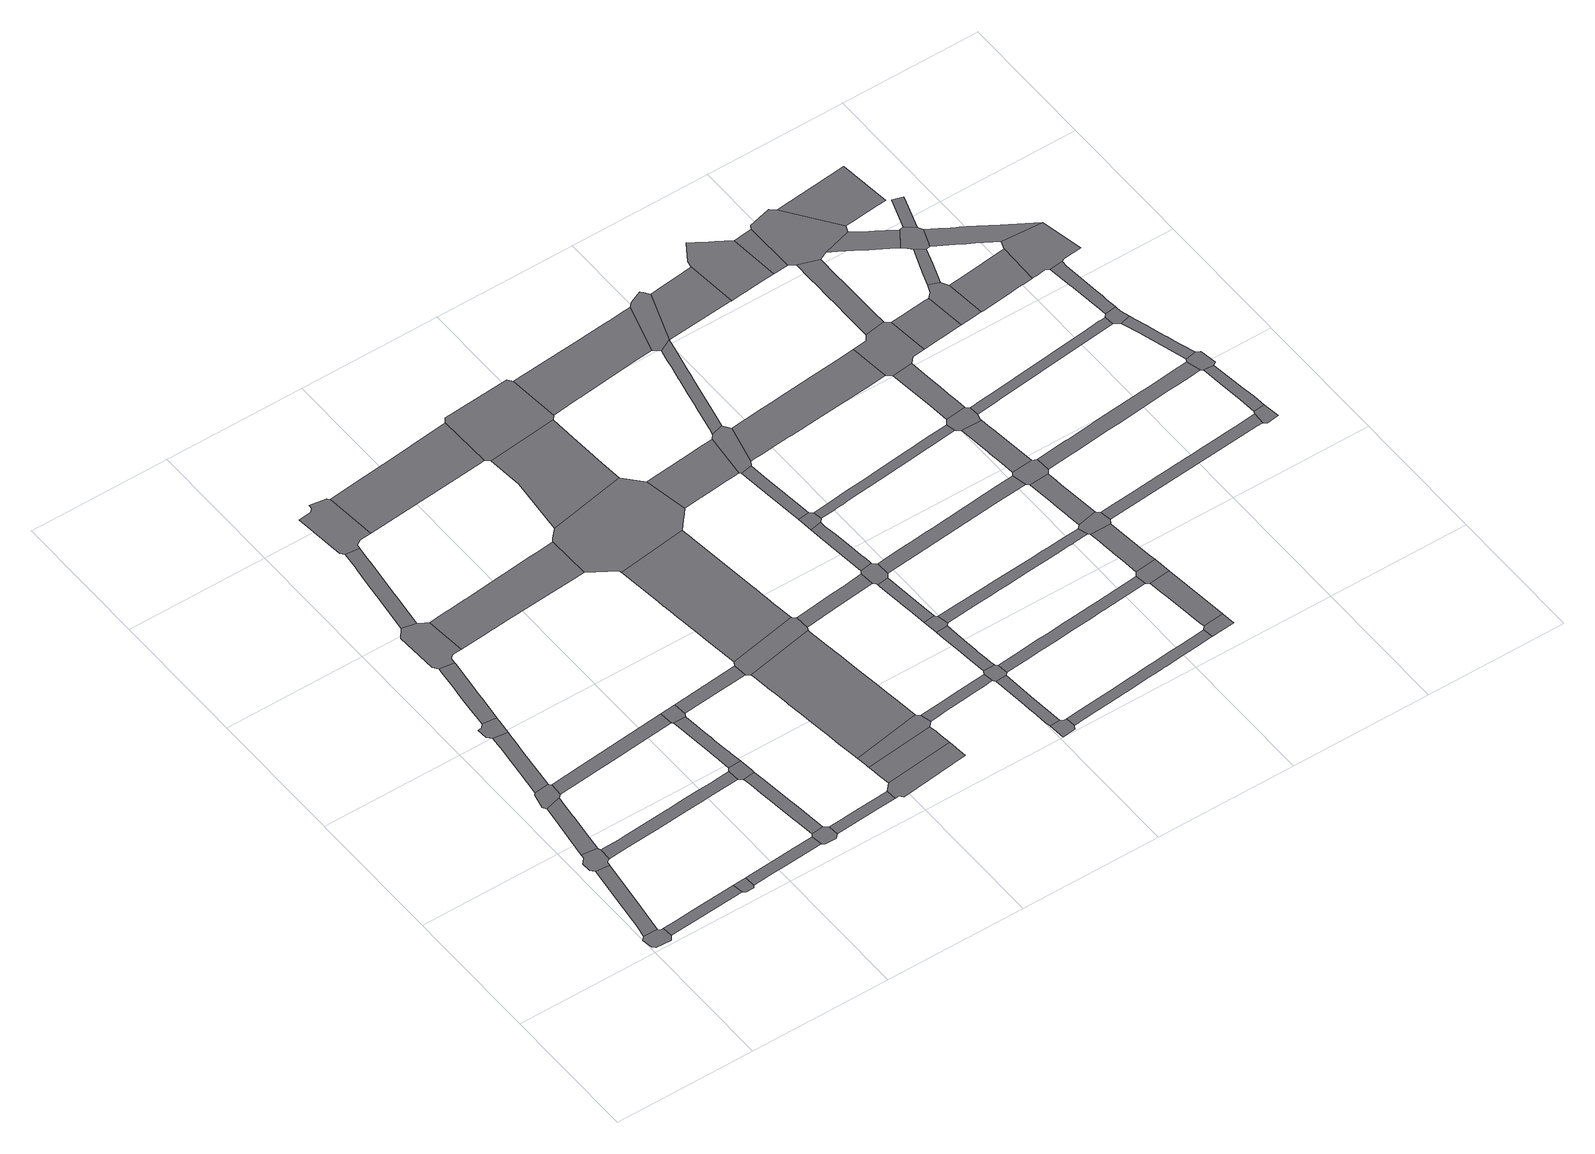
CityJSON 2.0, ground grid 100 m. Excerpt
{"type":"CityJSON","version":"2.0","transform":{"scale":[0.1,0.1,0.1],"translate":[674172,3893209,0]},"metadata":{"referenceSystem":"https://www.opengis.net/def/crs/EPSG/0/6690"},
"CityObjects":{
"road1":{"type":"Road","attributes":{"function":"9","usage":"9","RoadStructureAttribute.widthType":"9","RoadStructureAttribute.width":-9999,"RoadStructureAttribute.sectionType":"9"},"geometry":[{"type":"MultiSurface","lod":"1","boundaries":[[[0,1,2,3,4,5,6,7,8]]]}]},
"road2":{"type":"Road","attributes":{"function":"9","usage":"9","RoadStructureAttribute.widthType":"2","RoadStructureAttribute.width":10.24,"RoadStructureAttribute.sectionType":"1"},"geometry":[{"type":"MultiSurface","lod":"1","boundaries":[[[6,9,10,11,12,13,14,7]]]}]},
"road3":{"type":"Road","attributes":{"function":"9","usage":"9","RoadStructureAttribute.widthType":"9","RoadStructureAttribute.width":-9999,"RoadStructureAttribute.sectionType":"9"},"geometry":[{"type":"MultiSurface","lod":"1","boundaries":[[[15,16,17,18,19,20,11,10,21,22,23]]]}]},
"road4":{"type":"Road","attributes":{"function":"9","usage":"9","RoadStructureAttribute.widthType":"2","RoadStructureAttribute.width":7.14,"RoadStructureAttribute.sectionType":"1"},"geometry":[{"type":"MultiSurface","lod":"1","boundaries":[[[3,24,25,26,27,4]]]}]},
"road5":{"type":"Road","attributes":{"function":"9","usage":"9","RoadStructureAttribute.widthType":"2","RoadStructureAttribute.width":10.24,"RoadStructureAttribute.sectionType":"1"},"geometry":[{"type":"MultiSurface","lod":"1","boundaries":[[[28,29,30,16,15,31,32,33,34,35,36,37]]]}]},
"road6":{"type":"Road","attributes":{"function":"9","usage":"9","RoadStructureAttribute.widthType":"9","RoadStructureAttribute.width":-9999,"RoadStructureAttribute.sectionType":"9"},"geometry":[{"type":"MultiSurface","lod":"1","boundaries":[[[28,37,38,39,40,41,42,43]]]}]},
"road7":{"type":"Road","attributes":{"function":"9","usage":"9","RoadStructureAttribute.widthType":"2","RoadStructureAttribute.width":10.24,"RoadStructureAttribute.sectionType":"1"},"geometry":[{"type":"MultiSurface","lod":"1","boundaries":[[[44,45,46,47,41,40,48,49,50,51,52,53,54]]]}]},
"road8":{"type":"Road","attributes":{"function":"9","usage":"9","RoadStructureAttribute.widthType":"9","RoadStructureAttribute.width":-9999,"RoadStructureAttribute.sectionType":"9"},"geometry":[{"type":"MultiSurface","lod":"1","boundaries":[[[55,25,24,56,57,58]]]}]},
"road9":{"type":"Road","attributes":{"function":"9","usage":"9","RoadStructureAttribute.widthType":"9","RoadStructureAttribute.width":-9999,"RoadStructureAttribute.sectionType":"9"},"geometry":[{"type":"MultiSurface","lod":"1","boundaries":[[[59,60,61,54,53,62,63,64,65]]]}]},
"road10":{"type":"Road","attributes":{"function":"9","usage":"9","RoadStructureAttribute.widthType":"2","RoadStructureAttribute.width":7.75,"RoadStructureAttribute.sectionType":"1"},"geometry":[{"type":"MultiSurface","lod":"1","boundaries":[[[22,66,67,68,69,70,71,72,73,74,75,76,77,78,79,80,81,82,83,84,85,86,23]]]}]},
"road11":{"type":"Road","attributes":{"function":"9","usage":"9","RoadStructureAttribute.widthType":"2","RoadStructureAttribute.width":10.24,"RoadStructureAttribute.sectionType":"1"},"geometry":[{"type":"MultiSurface","lod":"1","boundaries":[[[87,88,89,90,91,92,93,65,64,94,95,96,97,98]]]}]},
"road12":{"type":"Road","attributes":{"function":"9","usage":"9","RoadStructureAttribute.widthType":"2","RoadStructureAttribute.width":7.14,"RoadStructureAttribute.sectionType":"1"},"geometry":[{"type":"MultiSurface","lod":"1","boundaries":[[[99,100,101,102,103,104,105,106,55,58]]]}]},
"road13":{"type":"Road","attributes":{"function":"9","usage":"9","RoadStructureAttribute.widthType":"2","RoadStructureAttribute.width":9.12,"RoadStructureAttribute.sectionType":"1"},"geometry":[{"type":"MultiSurface","lod":"1","boundaries":[[[38,107,108,109,110,111,112,113,114,115,116,117,118,119,39]]]}]},
"road14":{"type":"Road","attributes":{"function":"9","usage":"9","RoadStructureAttribute.widthType":"9","RoadStructureAttribute.width":-9999,"RoadStructureAttribute.sectionType":"9"},"geometry":[{"type":"MultiSurface","lod":"1","boundaries":[[[120,121,122,123,124,125,126,127,128,129,130,87,98]]]}]},
"road15":{"type":"Road","attributes":{"function":"9","usage":"9","RoadStructureAttribute.widthType":"2","RoadStructureAttribute.width":10.26,"RoadStructureAttribute.sectionType":"1"},"geometry":[{"type":"MultiSurface","lod":"1","boundaries":[[[131,132,133,134,135,136,137,128,127,138,139,140,141,142,143]]]}]},
"road16":{"type":"Road","attributes":{"function":"9","usage":"9","RoadStructureAttribute.widthType":"9","RoadStructureAttribute.width":-9999,"RoadStructureAttribute.sectionType":"9"},"geometry":[{"type":"MultiSurface","lod":"1","boundaries":[[[144,145,146,147,148,149,103,102]]]}]},
"road17":{"type":"Road","attributes":{"function":"9","usage":"9","RoadStructureAttribute.widthType":"2","RoadStructureAttribute.width":8.25,"RoadStructureAttribute.sectionType":"1"},"geometry":[{"type":"MultiSurface","lod":"1","boundaries":[[[150,151,152,153,154,155,156,157,158,159,160,161,162,163,164,165,166,149,148]]]}]},
"road18":{"type":"Road","attributes":{"function":"9","usage":"9","RoadStructureAttribute.widthType":"9","RoadStructureAttribute.width":-9999,"RoadStructureAttribute.sectionType":"9"},"geometry":[{"type":"MultiSurface","lod":"1","boundaries":[[[167,154,153,168,169,170,74,73]]]}]},
"road19":{"type":"Road","attributes":{"function":"9","usage":"9","RoadStructureAttribute.widthType":"2","RoadStructureAttribute.width":8.25,"RoadStructureAttribute.sectionType":"1"},"geometry":[{"type":"MultiSurface","lod":"1","boundaries":[[[171,172,173,170,169,174,175,176,177,178,179,180,181,182,183]]]}]},
"road20":{"type":"Road","attributes":{"function":"9","usage":"9","RoadStructureAttribute.widthType":"9","RoadStructureAttribute.width":-9999,"RoadStructureAttribute.sectionType":"9"},"geometry":[{"type":"MultiSurface","lod":"1","boundaries":[[[184,185,186,187,188,131,143,189,190,191,192,193]]]}]},
"road21":{"type":"Road","attributes":{"function":"9","usage":"9","RoadStructureAttribute.widthType":"9","RoadStructureAttribute.width":-9999,"RoadStructureAttribute.sectionType":"9"},"geometry":[{"type":"MultiSurface","lod":"1","boundaries":[[[182,194,195,118,117,183]]]}]},
"road22":{"type":"Road","attributes":{"function":"9","usage":"9","RoadStructureAttribute.widthType":"2","RoadStructureAttribute.width":6.33,"RoadStructureAttribute.sectionType":"1"},"geometry":[{"type":"MultiSurface","lod":"1","boundaries":[[[146,196,197,198,199,200,201,147]]]}]},
"road23":{"type":"Road","attributes":{"function":"3","usage":"2","RoadStructureAttribute.widthType":"1","RoadStructureAttribute.width":30.3,"RoadStructureAttribute.sectionType":"1"},"geometry":[{"type":"MultiSurface","lod":"1","boundaries":[[[123,202,203,204,205,206,207,208,209,210,211,212,213,214,215,216,217,218,219,220,221,222,223,224,225,226,227,228,124]]]}]},
"road24":{"type":"Road","attributes":{"function":"9","usage":"9","RoadStructureAttribute.widthType":"2","RoadStructureAttribute.width":9.12,"RoadStructureAttribute.sectionType":"1"},"geometry":[{"type":"MultiSurface","lod":"1","boundaries":[[[195,194,229,230,231,232,233,234]]]}]},
"road25":{"type":"Road","attributes":{"function":"9","usage":"9","RoadStructureAttribute.widthType":"9","RoadStructureAttribute.width":-9999,"RoadStructureAttribute.sectionType":"9"},"geometry":[{"type":"MultiSurface","lod":"1","boundaries":[[[235,236,198,197,237,238,239,240]]]}]},
"road26":{"type":"Road","attributes":{"function":"9","usage":"9","RoadStructureAttribute.widthType":"1","RoadStructureAttribute.width":35.79,"RoadStructureAttribute.sectionType":"1"},"geometry":[{"type":"MultiSurface","lod":"1","boundaries":[[[241,242,243,192,191,244,245,246]]]}]},
"road27":{"type":"Road","attributes":{"function":"1","usage":"1","RoadStructureAttribute.widthType":"1","RoadStructureAttribute.width":35.46,"RoadStructureAttribute.sectionType":"7"},"geometry":[{"type":"MultiSurface","lod":"1","boundaries":[[[247,248,249,250,251,235,240]]]}]},
"road28":{"type":"Road","attributes":{"function":"9","usage":"9","RoadStructureAttribute.widthType":"9","RoadStructureAttribute.width":-9999,"RoadStructureAttribute.sectionType":"9"},"geometry":[{"type":"MultiSurface","lod":"1","boundaries":[[[252,253,250,249,254,255,256,257,258]]]}]},
"road29":{"type":"Road","attributes":{"function":"1","usage":"1","RoadStructureAttribute.widthType":"1","RoadStructureAttribute.width":35.46,"RoadStructureAttribute.sectionType":"7"},"geometry":[{"type":"MultiSurface","lod":"1","boundaries":[[[259,260,261,262,263,264,265,266,267,268,269,270,271,272,273,274,275,276,277,278,279,280,281,282,258,257]]]}]},
"road30":{"type":"Road","attributes":{"function":"9","usage":"9","RoadStructureAttribute.widthType":"9","RoadStructureAttribute.width":-9999,"RoadStructureAttribute.sectionType":"9"},"geometry":[{"type":"MultiSurface","lod":"1","boundaries":[[[283,284,234,233,268,267,285,286]]]}]},
"road31":{"type":"Road","attributes":{"function":"1","usage":"1","RoadStructureAttribute.widthType":"1","RoadStructureAttribute.width":35.46,"RoadStructureAttribute.sectionType":"7"},"geometry":[{"type":"MultiSurface","lod":"1","boundaries":[[[287,288,289,290,291,292,293,294,295,296,284,283,297,298,299,300,301,302,303,304,305,306,307,308]]]}]},
"road32":{"type":"Road","attributes":{"function":"9","usage":"9","RoadStructureAttribute.widthType":"9","RoadStructureAttribute.width":-9999,"RoadStructureAttribute.sectionType":"9"},"geometry":[{"type":"MultiSurface","lod":"1","boundaries":[[[309,310,311,312,313,314,315,211,210,316,287,308]]]}]},
"road33":{"type":"Road","attributes":{"function":"9","usage":"9","RoadStructureAttribute.widthType":"2","RoadStructureAttribute.width":6.24,"RoadStructureAttribute.sectionType":"1"},"geometry":[{"type":"MultiSurface","lod":"1","boundaries":[[[317,318,319,320,321,256,255,322,323,324,325,326,327,328]]]}]},
"road34":{"type":"Road","attributes":{"function":"9","usage":"1","RoadStructureAttribute.widthType":"1","RoadStructureAttribute.width":35.46,"RoadStructureAttribute.sectionType":"1"},"geometry":[{"type":"MultiSurface","lod":"1","boundaries":[[[329,330,314,313,331,332,333,334,335]]]}]},
"road35":{"type":"Road","attributes":{"function":"9","usage":"9","RoadStructureAttribute.widthType":"9","RoadStructureAttribute.width":-9999,"RoadStructureAttribute.sectionType":"9"},"geometry":[{"type":"MultiSurface","lod":"1","boundaries":[[[245,329,335,336,337,338,339,246]]]}]},
"road36":{"type":"Road","attributes":{"function":"9","usage":"9","RoadStructureAttribute.widthType":"2","RoadStructureAttribute.width":9.89,"RoadStructureAttribute.sectionType":"1"},"geometry":[{"type":"MultiSurface","lod":"1","boundaries":[[[340,341,342,343,344,345,346,347,348,286,285,349,350,351]]]}]},
"road37":{"type":"Road","attributes":{"function":"9","usage":"9","RoadStructureAttribute.widthType":"9","RoadStructureAttribute.width":-9999,"RoadStructureAttribute.sectionType":"9"},"geometry":[{"type":"MultiSurface","lod":"1","boundaries":[[[352,353,354,355,356,357,358,359,360]]]}]},
"road38":{"type":"Road","attributes":{"function":"9","usage":"9","RoadStructureAttribute.widthType":"2","RoadStructureAttribute.width":8.72,"RoadStructureAttribute.sectionType":"1"},"geometry":[{"type":"MultiSurface","lod":"1","boundaries":[[[359,361,362,363,364,365,366,367,368,369,370,371,360]]]}]},
"road39":{"type":"Road","attributes":{"function":"9","usage":"9","RoadStructureAttribute.widthType":"9","RoadStructureAttribute.width":-9999,"RoadStructureAttribute.sectionType":"9"},"geometry":[{"type":"MultiSurface","lod":"1","boundaries":[[[365,364,372,373,374,375,317,328]]]}]},
"road40":{"type":"Road","attributes":{"function":"9","usage":"9","RoadStructureAttribute.widthType":"2","RoadStructureAttribute.width":8.72,"RoadStructureAttribute.sectionType":"1"},"geometry":[{"type":"MultiSurface","lod":"1","boundaries":[[[376,377,378,379,380,381,382,383,384,385,386,387,388,375,374]]]}]},
"road41":{"type":"Road","attributes":{"function":"9","usage":"9","RoadStructureAttribute.widthType":"9","RoadStructureAttribute.width":-9999,"RoadStructureAttribute.sectionType":"9"},"geometry":[{"type":"MultiSurface","lod":"1","boundaries":[[[389,390,391,384,383,392]]]}]},
"road42":{"type":"Road","attributes":{"function":"9","usage":"9","RoadStructureAttribute.widthType":"2","RoadStructureAttribute.width":8.72,"RoadStructureAttribute.sectionType":"1"},"geometry":[{"type":"MultiSurface","lod":"1","boundaries":[[[393,394,395,396,397,398,399,391,390,400,401,402]]]}]},
"road43":{"type":"Road","attributes":{"function":"3","usage":"1","RoadStructureAttribute.widthType":"1","RoadStructureAttribute.width":27.47,"RoadStructureAttribute.sectionType":"1"},"geometry":[{"type":"MultiSurface","lod":"1","boundaries":[[[403,404,405,312,311,406,407,408,409,410,411,412,413]]]}]},
"road44":{"type":"Road","attributes":{"function":"9","usage":"9","RoadStructureAttribute.widthType":"9","RoadStructureAttribute.width":-9999,"RoadStructureAttribute.sectionType":"9"},"geometry":[{"type":"MultiSurface","lod":"1","boundaries":[[[414,402,401,415,416,417,418,419,340,351]]]}]},
"road45":{"type":"Road","attributes":{"function":"9","usage":"9","RoadStructureAttribute.widthType":"2","RoadStructureAttribute.width":8.72,"RoadStructureAttribute.sectionType":"1"},"geometry":[{"type":"MultiSurface","lod":"1","boundaries":[[[420,421,418,417,422,423,424,425,426,427,428,429,430,431]]]}]},
"road46":{"type":"Road","attributes":{"function":"9","usage":"9","RoadStructureAttribute.widthType":"9","RoadStructureAttribute.width":-9999,"RoadStructureAttribute.sectionType":"9"},"geometry":[{"type":"MultiSurface","lod":"1","boundaries":[[[432,433,434,431,430,435]]]}]},
"road47":{"type":"Road","attributes":{"function":"9","usage":"9","RoadStructureAttribute.widthType":"2","RoadStructureAttribute.width":8.72,"RoadStructureAttribute.sectionType":"1"},"geometry":[{"type":"MultiSurface","lod":"1","boundaries":[[[436,437,434,433,438,439,440,441,442,443,444,445]]]}]},
"road48":{"type":"Road","attributes":{"function":"9","usage":"9","RoadStructureAttribute.widthType":"2","RoadStructureAttribute.width":6.98,"RoadStructureAttribute.sectionType":"1"},"geometry":[{"type":"MultiSurface","lod":"1","boundaries":[[[446,447,448,449,450,451,452,453,454,455,456,457,458,459,460,357,356,461,462,463,464,465,466,467,468,469,470,471,472,473,474,475,476,477,478]]]}]},
"road49":{"type":"Road","attributes":{"function":"9","usage":"9","RoadStructureAttribute.widthType":"9","RoadStructureAttribute.width":-9999,"RoadStructureAttribute.sectionType":"9"},"geometry":[{"type":"MultiSurface","lod":"1","boundaries":[[[445,444,479,480,481,482,403,413]]]}]},
"road50":{"type":"Road","attributes":{"function":"9","usage":"9","RoadStructureAttribute.widthType":"1","RoadStructureAttribute.width":34.52,"RoadStructureAttribute.sectionType":"1"},"geometry":[{"type":"MultiSurface","lod":"1","boundaries":[[[483,484,485,486,487,488,337,336,489,490,491,492,493,494,495,496,497,498,499]]]}]},
"road51":{"type":"Road","attributes":{"function":"9","usage":"9","RoadStructureAttribute.widthType":"2","RoadStructureAttribute.width":7.49,"RoadStructureAttribute.sectionType":"1"},"geometry":[{"type":"MultiSurface","lod":"1","boundaries":[[[500,501,502,503,504,505,506,507,508,509,373,372,510,511,512,513,514,515,516,517,518,519,520,521,522,523,524,525]]]}]},
"road52":{"type":"Road","attributes":{"function":"9","usage":"9","RoadStructureAttribute.widthType":"2","RoadStructureAttribute.width":7.13,"RoadStructureAttribute.sectionType":"1"},"geometry":[{"type":"MultiSurface","lod":"1","boundaries":[[[526,527,528,529,530,531,532,533,534,535,536,537,538,539,540,541,542,543,544,545,546,547,548,549,550,551,552,553,389,392]]]}]},
"road53":{"type":"Road","attributes":{"function":"9","usage":"9","RoadStructureAttribute.widthType":"2","RoadStructureAttribute.width":7.1,"RoadStructureAttribute.sectionType":"1"},"geometry":[{"type":"MultiSurface","lod":"1","boundaries":[[[481,554,555,556,557,558,559,560,561,562,563,564,565,566,567,568,569,570,571,572,573,574,575,482]]]}]},
"road54":{"type":"Road","attributes":{"function":"9","usage":"9","RoadStructureAttribute.widthType":"2","RoadStructureAttribute.width":9.47,"RoadStructureAttribute.sectionType":"1"},"geometry":[{"type":"MultiSurface","lod":"1","boundaries":[[[415,576,577,578,579,580,581,582,583,584,585,586,587,416]]]}]},
"road55":{"type":"Road","attributes":{"function":"9","usage":"9","RoadStructureAttribute.widthType":"2","RoadStructureAttribute.width":6.38,"RoadStructureAttribute.sectionType":"1"},"geometry":[{"type":"MultiSurface","lod":"1","boundaries":[[[588,589,590,591,592,593,594,595,596,597,598,599,600,601,602,603,604,605,606,607,432,435]]]}]},
"road56":{"type":"Road","attributes":{"function":"9","usage":"9","RoadStructureAttribute.widthType":"9","RoadStructureAttribute.width":-9999,"RoadStructureAttribute.sectionType":"9"},"geometry":[{"type":"MultiSurface","lod":"1","boundaries":[[[498,562,561,608,609,610,611,499]]]}]},
"road57":{"type":"Road","attributes":{"function":"3","usage":"1","RoadStructureAttribute.widthType":"1","RoadStructureAttribute.width":27.47,"RoadStructureAttribute.sectionType":"1"},"geometry":[{"type":"MultiSurface","lod":"1","boundaries":[[[612,613,614,615,616,617,618,480,479,619,620,621,622,623,624,625,626,627,628,629]]]}]},
"road58":{"type":"Road","attributes":{"function":"9","usage":"9","RoadStructureAttribute.widthType":"9","RoadStructureAttribute.width":-9999,"RoadStructureAttribute.sectionType":"9"},"geometry":[{"type":"MultiSurface","lod":"1","boundaries":[[[630,631,632,633,634,446,478]]]}]},
"road59":{"type":"Road","attributes":{"function":"9","usage":"9","RoadStructureAttribute.widthType":"1","RoadStructureAttribute.width":15.25,"RoadStructureAttribute.sectionType":"1"},"geometry":[{"type":"MultiSurface","lod":"1","boundaries":[[[635,636,637,638,639,640,634,633,641,642,643]]]}]},
"road60":{"type":"Road","attributes":{"function":"9","usage":"9","RoadStructureAttribute.widthType":"9","RoadStructureAttribute.width":-9999,"RoadStructureAttribute.sectionType":"9"},"geometry":[{"type":"MultiSurface","lod":"1","boundaries":[[[524,643,642,644,645,525]]]}]},
"road61":{"type":"Road","attributes":{"function":"9","usage":"9","RoadStructureAttribute.widthType":"1","RoadStructureAttribute.width":34.52,"RoadStructureAttribute.sectionType":"1"},"geometry":[{"type":"MultiSurface","lod":"1","boundaries":[[[646,647,648,649,650,651,608,561]]]}]},
"road62":{"type":"Road","attributes":{"function":"9","usage":"9","RoadStructureAttribute.widthType":"1","RoadStructureAttribute.width":15.25,"RoadStructureAttribute.sectionType":"1"},"geometry":[{"type":"MultiSurface","lod":"1","boundaries":[[[644,652,653,654,655,656,657,658,659,660,661,645]]]}]},
"road63":{"type":"Road","attributes":{"function":"9","usage":"9","RoadStructureAttribute.widthType":"9","RoadStructureAttribute.width":-9999,"RoadStructureAttribute.sectionType":"9"},"geometry":[{"type":"MultiSurface","lod":"1","boundaries":[[[662,542,541,655,654,663,664,665]]]}]},
"road64":{"type":"Road","attributes":{"function":"9","usage":"9","RoadStructureAttribute.widthType":"1","RoadStructureAttribute.width":15.25,"RoadStructureAttribute.sectionType":"1"},"geometry":[{"type":"MultiSurface","lod":"1","boundaries":[[[666,667,668,669,662,665,670,671,672,673,674,675,676]]]}]},
"road65":{"type":"Road","attributes":{"function":"9","usage":"9","RoadStructureAttribute.widthType":"9","RoadStructureAttribute.width":-9999,"RoadStructureAttribute.sectionType":"9"},"geometry":[{"type":"MultiSurface","lod":"1","boundaries":[[[676,675,677,678,679,680,578,577]]]}]},
"road66":{"type":"Road","attributes":{"function":"9","usage":"9","RoadStructureAttribute.widthType":"1","RoadStructureAttribute.width":15.25,"RoadStructureAttribute.sectionType":"1"},"geometry":[{"type":"MultiSurface","lod":"1","boundaries":[[[681,682,683,684,680,679,685,686,687,688,689,690,691,692,693]]]}]},
"road67":{"type":"Road","attributes":{"function":"9","usage":"9","RoadStructureAttribute.widthType":"9","RoadStructureAttribute.width":-9999,"RoadStructureAttribute.sectionType":"9"},"geometry":[{"type":"MultiSurface","lod":"1","boundaries":[[[692,694,695,696,697,698,600,599,693]]]}]},
"road68":{"type":"Road","attributes":{"function":"9","usage":"9","RoadStructureAttribute.widthType":"1","RoadStructureAttribute.width":15.25,"RoadStructureAttribute.sectionType":"1"},"geometry":[{"type":"MultiSurface","lod":"1","boundaries":[[[699,700,701,702,703,704,705,706,707,708,709,698,697]]]}]},
"road69":{"type":"Road","attributes":{"function":"9","usage":"9","RoadStructureAttribute.widthType":"9","RoadStructureAttribute.width":-9999,"RoadStructureAttribute.sectionType":"9"},"geometry":[{"type":"MultiSurface","lod":"1","boundaries":[[[710,711,712,713,714,715,716,717,718,649,648,719,720,721,722,723]]]}]},
"road70":{"type":"Road","attributes":{"function":"9","usage":"9","RoadStructureAttribute.widthType":"9","RoadStructureAttribute.width":-9999,"RoadStructureAttribute.sectionType":"9"},"geometry":[{"type":"MultiSurface","lod":"1","boundaries":[[[724,725,726,727,629,628,708,707,728,729,730]]]}]},
"road71":{"type":"Road","attributes":{"function":"9","usage":"9","RoadStructureAttribute.widthType":"9","RoadStructureAttribute.width":-9999,"RoadStructureAttribute.sectionType":"1"},"geometry":[{"type":"MultiSurface","lod":"1","boundaries":[[[731,732,733,710,723]]]}]},
"road72":{"type":"Road","attributes":{"function":"9","usage":"9","RoadStructureAttribute.widthType":"2","RoadStructureAttribute.width":11.27,"RoadStructureAttribute.sectionType":"1"},"geometry":[{"type":"MultiSurface","lod":"1","boundaries":[[[734,735,736,737,738,739,740,726,725,741,742,743,744,745]]]}]},
"road73":{"type":"Road","attributes":{"function":"9","usage":"9","RoadStructureAttribute.widthType":"2","RoadStructureAttribute.width":7.72,"RoadStructureAttribute.sectionType":"1"},"geometry":[{"type":"MultiSurface","lod":"1","boundaries":[[[663,746,747,748,749,750,751,752,753,754,755,756,757,758,759,760,761,762,664]]]}]},
"road74":{"type":"Road","attributes":{"function":"3","usage":"1","RoadStructureAttribute.widthType":"1","RoadStructureAttribute.width":27.47,"RoadStructureAttribute.sectionType":"1"},"geometry":[{"type":"MultiSurface","lod":"1","boundaries":[[[730,763,764,765,766,767,768,769,770,771,724]]]}]},
"road75":{"type":"Road","attributes":{"function":"9","usage":"9","RoadStructureAttribute.widthType":"2","RoadStructureAttribute.width":10.65,"RoadStructureAttribute.sectionType":"1"},"geometry":[{"type":"MultiSurface","lod":"1","boundaries":[[[677,772,773,774,775,776,777,778,779,780,781,782,783,784,785,786,787,788,789,790,791,792,793,794,795,796,797,798,799,678]]]}]},
"road76":{"type":"Road","attributes":{"function":"9","usage":"9","RoadStructureAttribute.widthType":"2","RoadStructureAttribute.width":6.58,"RoadStructureAttribute.sectionType":"1"},"geometry":[{"type":"MultiSurface","lod":"1","boundaries":[[[695,800,801,802,803,804,805,806,807,808,809,810,811,812,813,814,815,816,817,818,819,820,696]]]}]},
"road77":{"type":"Road","attributes":{"function":"9","usage":"9","RoadStructureAttribute.widthType":"9","RoadStructureAttribute.width":-9999,"RoadStructureAttribute.sectionType":"9"},"geometry":[{"type":"MultiSurface","lod":"1","boundaries":[[[821,822,823,824,825,826,732,731,745,744]]]}]},
"road78":{"type":"Road","attributes":{"function":"9","usage":"9","RoadStructureAttribute.widthType":"9","RoadStructureAttribute.width":-9999,"RoadStructureAttribute.sectionType":"9"},"geometry":[{"type":"MultiSurface","lod":"1","boundaries":[[[827,828,829,830,768,767,831,832]]]}]},
"road79":{"type":"Road","attributes":{"function":"9","usage":"9","RoadStructureAttribute.widthType":"2","RoadStructureAttribute.width":11.91,"RoadStructureAttribute.sectionType":"1"},"geometry":[{"type":"MultiSurface","lod":"1","boundaries":[[[833,834,835,836,822,821,837,838,839,840,841,842,843]]]}]},
"road80":{"type":"Road","attributes":{"function":"9","usage":"9","RoadStructureAttribute.widthType":"3","RoadStructureAttribute.width":5.82,"RoadStructureAttribute.sectionType":"1"},"geometry":[{"type":"MultiSurface","lod":"1","boundaries":[[[828,844,845,846,847,848,849,829]]]}]},
"road81":{"type":"Road","attributes":{"function":"9","usage":"9","RoadStructureAttribute.widthType":"1","RoadStructureAttribute.width":34.52,"RoadStructureAttribute.sectionType":"1"},"geometry":[{"type":"MultiSurface","lod":"1","boundaries":[[[850,851,824,823,852,853,854,855]]]}]},
"road82":{"type":"Road","attributes":{"function":"9","usage":"9","RoadStructureAttribute.widthType":"9","RoadStructureAttribute.width":-9999,"RoadStructureAttribute.sectionType":"9"},"geometry":[{"type":"MultiSurface","lod":"1","boundaries":[[[842,856,857,847,846,858,859,860,861,843]]]}]},
"road83":{"type":"Road","attributes":{"function":"3","usage":"1","RoadStructureAttribute.widthType":"1","RoadStructureAttribute.width":27.47,"RoadStructureAttribute.sectionType":"1"},"geometry":[{"type":"MultiSurface","lod":"1","boundaries":[[[862,863,864,865,866,867,827,832,868,869,870,871,872]]]}]},
"road84":{"type":"Road","attributes":{"function":"9","usage":"9","RoadStructureAttribute.widthType":"3","RoadStructureAttribute.width":5.55,"RoadStructureAttribute.sectionType":"1"},"geometry":[{"type":"MultiSurface","lod":"1","boundaries":[[[873,874,861,860,875,876,877]]]}]},
"road85":{"type":"Road","attributes":{"function":"9","usage":"9","RoadStructureAttribute.widthType":"9","RoadStructureAttribute.width":-9999,"RoadStructureAttribute.sectionType":"9"},"geometry":[{"type":"MultiSurface","lod":"1","boundaries":[[[748,747,878,879,880,881]]]}]},
"road86":{"type":"Road","attributes":{"function":"9","usage":"9","RoadStructureAttribute.widthType":"2","RoadStructureAttribute.width":8.16,"RoadStructureAttribute.sectionType":"1"},"geometry":[{"type":"MultiSurface","lod":"1","boundaries":[[[882,883,884,881,880,885,886,887,888]]]}]},
"road87":{"type":"Road","attributes":{"function":"9","usage":"9","RoadStructureAttribute.widthType":"9","RoadStructureAttribute.width":-9999,"RoadStructureAttribute.sectionType":"9"},"geometry":[{"type":"MultiSurface","lod":"1","boundaries":[[[889,890,891,810,809,892,893]]]}]},
"road88":{"type":"Road","attributes":{"function":"9","usage":"9","RoadStructureAttribute.widthType":"2","RoadStructureAttribute.width":7.37,"RoadStructureAttribute.sectionType":"1"},"geometry":[{"type":"MultiSurface","lod":"1","boundaries":[[[892,894,895,896,897,898,899,900,901,902,903,904,905,893]]]}]},
"road89":{"type":"Road","attributes":{"function":"9","usage":"9","RoadStructureAttribute.widthType":"9","RoadStructureAttribute.width":-9999,"RoadStructureAttribute.sectionType":"9"},"geometry":[{"type":"MultiSurface","lod":"1","boundaries":[[[898,897,784,783,888,887,906,907]]]}]},
"road90":{"type":"Road","attributes":{"function":"9","usage":"9","RoadStructureAttribute.widthType":"2","RoadStructureAttribute.width":7.37,"RoadStructureAttribute.sectionType":"1"},"geometry":[{"type":"MultiSurface","lod":"1","boundaries":[[[908,909,910,911,891,890,912,913,914,915,916,917,918,919,920,921]]]}]},
"road91":{"type":"Road","attributes":{"function":"9","usage":"9","RoadStructureAttribute.widthType":"2","RoadStructureAttribute.width":11.91,"RoadStructureAttribute.sectionType":"1"},"geometry":[{"type":"MultiSurface","lod":"1","boundaries":[[[922,923,924,925,926,927,928,929,859,858,930,931,932,933,934,935,936,937]]]}]},
"road92":{"type":"Road","attributes":{"function":"9","usage":"9","RoadStructureAttribute.widthType":"9","RoadStructureAttribute.width":-9999,"RoadStructureAttribute.sectionType":"9"},"geometry":[{"type":"MultiSurface","lod":"1","boundaries":[[[938,939,940,941,908,921,942,943,944,937,936,862,872]]]}]}
},
"vertices":[
[11,48,0],[33,30,0],[139,25,0],[161,58,0],[156,130,0],[141,129,0],[124,147,0],[25,147,0],[1,124,0],
[151,354,0],[200,737,0],[104,750,0],[62,410,0],[47,293,0],[40,235,0],
[223,896,0],[112,910,0],[108,880,0],[87,856,0],[77,844,0],[80,776,0],[205,772,0],[229,786,0],[230,874,0],
[717,97,0],[704,171,0],[391,148,0],[261,138,0],
[168,1336,0],[155,1237,0],[133,1065,0],[235,996,0],[246,1090,0],[258,1187,0],[259,1199,0],[266,1259,0],[269,1283,0],[279,1367,0],
[300,1386,0],[304,1479,0],[289,1494,0],[188,1483,0],[175,1473,0],[151,1361,0],
[232,1875,0],[229,1843,0],[210,1680,0],[208,1662,0],[301,1603,0],[309,1670,0],[324,1801,0],[336,1902,0],[342,1954,0],[346,1982,0],[242,1995,0],
[799,178,0],[734,83,0],[791,83,0],[805,101,0],
[240,2103,0],[209,2100,0],[215,2024,0],[353,2046,0],[358,2089,0],[361,2117,0],[260,2129,0],
[368,796,0],[438,802,0],[604,814,0],[837,831,0],[945,839,0],[1044,847,0],[1173,857,0],[1235,861,0],[1230,946,0],[1193,943,0],[1151,940,0],[1083,934,0],[1002,928,0],[894,920,0],[808,913,0],[778,911,0],[731,907,0],[649,901,0],[516,890,0],[414,882,0],[366,879,0],
[315,2646,0],[312,2619,0],[297,2478,0],[295,2458,0],[288,2395,0],[274,2264,0],[268,2201,0],[382,2299,0],[387,2340,0],[389,2354,0],[420,2622,0],[421,2634,0],
[953,114,0],[1058,121,0],[1159,128,0],[1332,140,0],[1322,217,0],[1174,206,0],[1080,199,0],[844,182,0],
[370,1393,0],[402,1396,0],[444,1400,0],[470,1403,0],[555,1411,0],[602,1415,0],[666,1422,0],[721,1427,0],[797,1434,0],[827,1437,0],[1186,1472,0],[1176,1569,0],[536,1503,0],
[426,2674,0],[437,2684,0],[454,2696,0],[518,2701,0],[494,2988,0],[471,3001,0],[454,3011,0],[427,3027,0],[328,3049,0],[276,2985,0],[290,2680,0],
[412,3739,0],[406,3691,0],[398,3621,0],[395,3597,0],[382,3493,0],[356,3274,0],[352,3242,0],[450,3223,0],[454,3257,0],[460,3306,0],[497,3606,0],[501,3637,0],[511,3727,0],
[1352,125,0],[1432,123,0],[1457,152,0],[1452,226,0],[1421,248,0],[1335,238,0],
[1396,467,0],[1390,517,0],[1362,762,0],[1352,852,0],[1267,842,0],[1270,811,0],[1272,794,0],[1274,778,0],[1277,750,0],[1284,687,0],[1291,631,0],[1293,613,0],[1298,564,0],[1306,492,0],[1313,433,0],[1314,427,0],[1325,332,0],
[1248,854,0],[1349,875,0],[1338,975,0],[1249,972,0],
[1232,1139,0],[1237,1097,0],[1238,1088,0],[1328,1059,0],[1326,1074,0],[1321,1121,0],[1311,1206,0],[1308,1240,0],[1305,1266,0],[1297,1336,0],[1290,1394,0],[1282,1461,0],[1198,1465,0],
[472,4191,0],[469,4164,0],[446,4140,0],[353,4131,0],[389,3766,0],[516,3763,0],[555,3783,0],[638,3791,0],[603,4159,0],[589,4176,0],
[1297,1490,0],[1288,1581,0],
[1774,173,0],[1909,182,0],[1904,257,0],[1686,242,0],[1606,236,0],[1550,232,0],
[624,2710,0],[720,2718,0],[759,2721,0],[776,2722,0],[831,2727,0],[885,2732,0],[1197,2757,0],[1380,2773,0],[1487,2782,0],[1482,3095,0],[1431,3090,0],[1347,3081,0],[1289,3074,0],[1228,3068,0],[1227,3068,0],[1084,3052,0],[1039,3047,0],[1009,3044,0],[969,3040,0],[943,3037,0],[884,3030,0],[829,3024,0],[786,3020,0],[771,3018,0],[735,3014,0],[670,3007,0],[611,3001,0],
[1481,1506,0],[1582,1514,0],[1624,1518,0],[1646,1520,0],[1776,1531,0],[1768,1630,0],
[1953,311,0],[1918,272,0],[1941,184,0],[1961,162,0],[2458,223,0],[2443,364,0],
[1259,4233,0],[1182,4224,0],[890,4191,0],[1518,3875,0],[1541,3878,0],[1529,4264,0],
[2434,443,0],[2430,485,0],[2424,539,0],[1932,479,0],[1944,383,0],
[1929,508,0],[1931,489,0],[2438,555,0],[2453,572,0],[2434,648,0],[2410,669,0],[1920,582,0],
[2391,827,0],[2379,920,0],[2371,990,0],[2344,1204,0],[2330,1324,0],[2312,1466,0],[2304,1537,0],[2300,1565,0],[2295,1607,0],[1806,1511,0],[1809,1483,0],[1820,1400,0],[1823,1368,0],[1828,1334,0],[1833,1286,0],[1844,1203,0],[1846,1183,0],[1857,1092,0],[1868,1004,0],[1878,926,0],[1889,830,0],[1900,745,0],[1910,660,0],[1913,635,0],
[2275,1752,0],[1784,1659,0],[2305,1632,0],[2300,1731,0],
[1667,2649,0],[1705,2328,0],[1711,2275,0],[1712,2274,0],[1721,2194,0],[1723,2179,0],[1734,2085,0],[1735,2078,0],[1749,1956,0],[1753,1924,0],[2268,1809,0],[2263,1856,0],[2257,1906,0],[2254,1933,0],[2250,1970,0],[2244,2026,0],[2239,2073,0],[2236,2092,0],[2230,2145,0],[2178,2604,0],[2172,2660,0],[2165,2717,0],
[2219,2780,0],[2254,2821,0],[2283,2855,0],[2227,3164,0],[2111,3287,0],[1555,3176,0],[1497,3116,0],[1665,2669,0],
[2940,698,0],[2863,690,0],[2798,683,0],[2685,671,0],[2575,660,0],[2521,580,0],[2553,583,0],[2614,590,0],[2776,608,0],[2823,613,0],[2874,618,0],[2950,627,0],
[1571,3851,0],[1592,3600,0],[2107,3348,0],[2095,3519,0],[2094,3528,0],[2081,3722,0],[2068,3905,0],
[2093,3935,0],[2061,4302,0],[2037,4334,0],[1554,4297,0],
[2825,1796,0],[2754,1787,0],[2742,1786,0],[2697,1780,0],[2675,1777,0],[2616,1770,0],[2586,1766,0],[2521,1758,0],[2467,1752,0],[2579,1666,0],[2588,1667,0],[2833,1694,0],
[3017,63,0],[3021,19,0],[3023,2,0],[3113,11,0],[3133,40,0],[3125,110,0],[3112,109,0],[3085,127,0],[3011,120,0],
[3075,233,0],[3064,360,0],[3052,488,0],[3041,611,0],[2964,609,0],[2976,481,0],[2989,350,0],[2993,303,0],[2997,268,0],[3000,237,0],[3007,163,0],
[3058,630,0],[3052,708,0],[3035,722,0],[2955,721,0],
[3028,754,0],[3024,795,0],[3018,869,0],[3016,891,0],[3013,925,0],[3009,971,0],[3003,1030,0],[2992,1150,0],[2910,1142,0],[2914,1099,0],[2926,996,0],[2933,922,0],[2942,842,0],
[2992,1245,0],[2979,1261,0],[2898,1253,0],[3009,1167,0],
[2856,1648,0],[2865,1558,0],[2875,1466,0],[2880,1418,0],[2884,1383,0],[2890,1329,0],[2892,1308,0],[2961,1428,0],[2934,1677,0],[2854,1664,0],
[2749,3219,0],[2659,3210,0],[2594,3203,0],[2307,2857,0],[2332,2860,0],[2367,2864,0],[2416,2869,0],[2517,2879,0],[2594,2888,0],[2695,2898,0],[2715,2900,0],
[2852,1678,0],[2956,1706,0],[2954,1808,0],[2926,1833,0],[2840,1820,0],[2829,1803,0],
[2802,2187,0],[2818,2037,0],[2925,1847,0],[2920,1885,0],[2916,1926,0],[2913,1954,0],[2900,2061,0],[2896,2101,0],[2890,2150,0],[2879,2243,0],[2875,2282,0],[2794,2267,0],
[2888,2372,0],[2863,2388,0],[2782,2380,0],[2898,2307,0],
[2734,2841,0],[2751,2679,0],[2852,2491,0],[2848,2531,0],[2841,2601,0],[2833,2674,0],[2826,2742,0],[2819,2817,0],[2810,2903,0],[2730,2888,0],
[4222,222,0],[4141,214,0],[4118,211,0],[4059,205,0],[4036,203,0],[3966,196,0],[3887,188,0],[3844,183,0],[3763,175,0],[3697,168,0],[3692,168,0],[3610,160,0],[3509,149,0],[3291,127,0],[3179,116,0],[3165,43,0],[3186,45,0],[3238,51,0],[3280,55,0],[3329,59,0],[3349,61,0],[3385,65,0],[3407,67,0],[3541,80,0],[3555,81,0],[3639,89,0],[3723,98,0],[3826,108,0],[3848,110,0],[3864,111,0],[4013,126,0],[4121,136,0],[4230,147,0],
[2831,2935,0],[2895,3222,0],[2859,3273,0],[2777,3249,0],
[2928,4379,0],[2839,4371,0],[2790,4366,0],[2550,4345,0],[2424,4334,0],[2349,4328,0],[2214,3949,0],[2310,3959,0],[2389,3968,0],[2413,3971,0],[2460,3976,0],[2620,3994,0],[2667,4000,0],[2691,4002,0],[2733,4007,0],[2884,4024,0],[2985,4384,0],
[4057,806,0],[3992,800,0],[3843,785,0],[3779,779,0],[3669,768,0],[3551,757,0],[3441,746,0],[3376,740,0],[3271,729,0],[3174,720,0],[3239,647,0],[3318,655,0],[3344,657,0],[3354,658,0],[3421,665,0],[3459,668,0],[3524,675,0],[3603,682,0],[3622,684,0],[3737,695,0],[3765,698,0],[3802,702,0],[3819,703,0],[3835,705,0],[4159,736,0],[4150,815,0],
[3232,1188,0],[3295,1193,0],[3353,1199,0],[3407,1204,0],[3467,1209,0],[3492,1211,0],[3557,1217,0],[3577,1219,0],[3645,1225,0],[3822,1241,0],[3909,1249,0],[3920,1250,0],[3968,1254,0],[3998,1257,0],[4013,1259,0],[4118,1268,0],[4097,1337,0],[4001,1329,0],[3858,1317,0],[3822,1314,0],[3718,1305,0],[3650,1300,0],[3528,1290,0],[3457,1284,0],[3372,1277,0],[3202,1263,0],[3142,1258,0],[3056,1250,0],
[2878,3362,0],[2946,3685,0],[2951,3708,0],[2960,3750,0],[2963,3764,0],[2981,3849,0],[3005,3961,0],[3019,4029,0],[2929,3985,0],[2916,3925,0],[2911,3901,0],[2899,3842,0],[2884,3768,0],[2878,3737,0],[2874,3720,0],[2865,3676,0],[2849,3600,0],[2828,3497,0],[2826,3488,0],[2804,3379,0],[2796,3344,0],[2787,3296,0],
[3811,1793,0],[4056,1818,0],[4033,1920,0],[3913,1907,0],[3809,1896,0],[3660,1881,0],[3389,1853,0],[3351,1849,0],[3222,1836,0],[3117,1825,0],[3067,1820,0],[3004,1813,0],
[2923,2310,0],[2993,2317,0],[3032,2322,0],[3073,2326,0],[3116,2331,0],[3208,2341,0],[3277,2349,0],[3367,2359,0],[3662,2391,0],[3712,2397,0],[3803,2407,0],[3971,2425,0],[3958,2492,0],[3796,2474,0],[3706,2463,0],[3656,2458,0],[3383,2427,0],[3314,2420,0],[3152,2402,0],[3004,2385,0],
[3147,4400,0],[3120,4437,0],[3107,4455,0],[3019,4414,0],
[3778,3312,0],[3636,3298,0],[3535,3287,0],[3390,3273,0],[3288,3262,0],[3214,3254,0],[3139,3247,0],[2864,2939,0],[2924,2944,0],[3045,2955,0],[3132,2964,0],[3153,2965,0],[3230,2973,0],[3299,2979,0],[3355,2984,0],[3784,3024,0],[3896,3035,0],[3867,3322,0],
[4246,148,0],[4249,149,0],[4400,165,0],[4389,262,0],[4241,246,0],
[4195,630,0],[4203,563,0],[4217,445,0],[4225,379,0],[4230,332,0],[4235,289,0],[4352,603,0],[4337,736,0],[4184,719,0],
[4323,861,0],[4173,845,0],
[3437,4066,0],[3499,4072,0],[3511,4073,0],[3478,4440,0],[3335,4423,0],[3253,4413,0],
[4318,909,0],[4306,1019,0],[4280,1256,0],[4132,1256,0],[4140,1176,0],[4147,1107,0],[4149,1090,0],[4155,1030,0],[4161,969,0],[4164,937,0],
[4122,1360,0],[4299,1287,0],[4285,1365,0],[4261,1388,0],
[4094,1614,0],[4101,1551,0],[4108,1488,0],[4111,1457,0],[4251,1478,0],[4246,1523,0],[4232,1650,0],[4227,1695,0],[4223,1735,0],[4215,1806,0],[4075,1799,0],
[4236,1836,0],[4231,1943,0],[4201,1955,0],[4052,1943,0],
[4027,2185,0],[4029,2165,0],[4031,2144,0],[4042,2042,0],[4185,2094,0],[4170,2221,0],[4170,2222,0],[4161,2297,0],[4160,2310,0],[4153,2366,0],[4152,2374,0],[4150,2399,0],[4005,2403,0],
[4148,2416,0],[4160,2452,0],[4155,2521,0],[4131,2543,0],[3986,2526,0],
[4127,2581,0],[4125,2606,0],[4122,2638,0],[4120,2654,0],[4116,2698,0],[4109,2764,0],[4104,2815,0],[4098,2881,0],[4084,3021,0],[3935,3005,0],[3968,2699,0],
[3811,4464,0],[3764,4494,0],[3753,4500,0],[3715,4524,0],[3686,4543,0],[3616,4586,0],[3571,4614,0],[3567,4617,0],[3488,4489,0],[3565,4078,0],[3614,4082,0],[3704,4091,0],[3761,4096,0],[3844,4103,0],
[4181,3368,0],[4147,3398,0],[4000,3371,0],[3971,3332,0],[4103,3042,0],[4120,3062,0],[4213,3072,0],
[3953,4113,0],[3948,4478,0],[3881,4471,0],
[3999,3947,0],[4000,3870,0],[4000,3864,0],[4000,3785,0],[4000,3661,0],[4000,3592,0],[4000,3522,0],[4146,3500,0],[4142,3796,0],[4141,3879,0],[4142,4034,0],[3999,4083,0],
[5463,1391,0],[5504,1395,0],[5507,1480,0],[5368,1467,0],[5355,1466,0],[5262,1457,0],[5226,1454,0],[5137,1445,0],[5087,1440,0],[5010,1433,0],[4974,1430,0],[4909,1424,0],[4869,1420,0],[4841,1417,0],[4744,1408,0],[4556,1390,0],[4384,1374,0],
[4289,3081,0],[4346,3087,0],[4364,3089,0],[4414,3094,0],[4511,3104,0],[4480,3396,0],[4451,3394,0],[4373,3386,0],[4259,3375,0],
[4432,1857,0],[4452,1859,0],[4653,1880,0],[4727,1888,0],[4797,1895,0],[4927,1909,0],[5045,1922,0],[5203,1938,0],[5273,1946,0],[5373,1956,0],[5415,1961,0],[5455,1965,0],[5429,2067,0],[5292,2053,0],[5210,2044,0],[5143,2037,0],[5052,2028,0],[5036,2026,0],[5006,2023,0],[4961,2019,0],[4917,2014,0],[4892,2011,0],[4850,2007,0],[4726,1994,0],[4607,1982,0],[4479,1969,0],[4462,1967,0],[4395,1960,0],
[4318,2470,0],[4339,2473,0],[4404,2480,0],[4520,2494,0],[4560,2499,0],[4591,2502,0],[4652,2510,0],[4670,2512,0],[4827,2530,0],[5253,2580,0],[5245,2650,0],[5205,2645,0],[5200,2645,0],[5072,2629,0],[4859,2604,0],[4806,2598,0],[4509,2563,0],[4486,2560,0],[4389,2548,0],[4348,2544,0],[4249,2532,0],
[4201,4065,0],[4406,4121,0],[4424,4169,0],[4170,4518,0],[4131,4551,0],[3968,4508,0],
[4640,3410,0],[4613,3462,0],[4538,3489,0],[4517,3432,0],[4596,3114,0],[4671,3122,0],
[4600,3996,0],[4563,4020,0],[4543,4033,0],[4514,4052,0],[4261,4028,0],[4386,3953,0],[4423,3930,0],[4491,3889,0],[4530,3865,0],[4583,3833,0],[4667,3954,0],
[4626,3502,0],[4663,3611,0],[4702,3730,0],[4642,3774,0],[4595,3646,0],[4569,3575,0],
[4701,4572,0],[4469,4548,0],[4506,4177,0],[4604,4186,0],[4672,4193,0],[4741,4199,0],
[4602,3822,0],[4632,3786,0],[4734,3739,0],[4786,3875,0],[4766,3911,0],[4699,3962,0],
[5085,3461,0],[4982,3449,0],[4914,3441,0],[4855,3434,0],[4784,3426,0],[4712,3418,0],[4685,3123,0],[4886,3145,0],[4960,3153,0],[5027,3160,0],[5079,3166,0],
[4773,4183,0],[4706,3981,0],[4778,3947,0],[4833,4116,0],[4847,4159,0],
[5528,1378,0],[5615,1389,0],[5600,1509,0],[5519,1499,0],
[5487,1806,0],[5497,1711,0],[5506,1623,0],[5588,1604,0],[5576,1696,0],[5544,1950,0],[5472,1953,0],
[5351,2639,0],[5347,2684,0],[5266,2671,0],[5296,2555,0],[5370,2577,0],
[5342,2418,0],[5347,2400,0],[5386,2272,0],[5442,2089,0],[5516,2103,0],[5484,2205,0],[5470,2251,0],[5453,2307,0],[5448,2323,0],[5428,2388,0],[5409,2449,0],[5381,2539,0],
[5568,1967,0],[5546,2089,0],
[5210,3162,0],[5232,2986,0],[5232,2985,0],[5260,2727,0],[5347,2687,0],[5343,2729,0],[5339,2772,0],[5336,2807,0],[5330,2865,0],[5317,2999,0],[5315,3025,0],[5310,3074,0],[5305,3129,0],[5306,3174,0],
[5185,3634,0],[5063,3708,0],[5012,3739,0],[5010,3740,0],[4973,3762,0],[4958,3772,0],[4927,3790,0],[4866,3827,0],[4772,3717,0],[4802,3700,0],[4833,3682,0],[4867,3662,0],[4924,3629,0],[4973,3601,0],[5107,3523,0],[5401,3503,0],
[5097,3168,0],[5118,3170,0],[5153,3174,0],[5188,3177,0],[5326,3187,0],[5405,3194,0],[5462,3200,0]
]}
